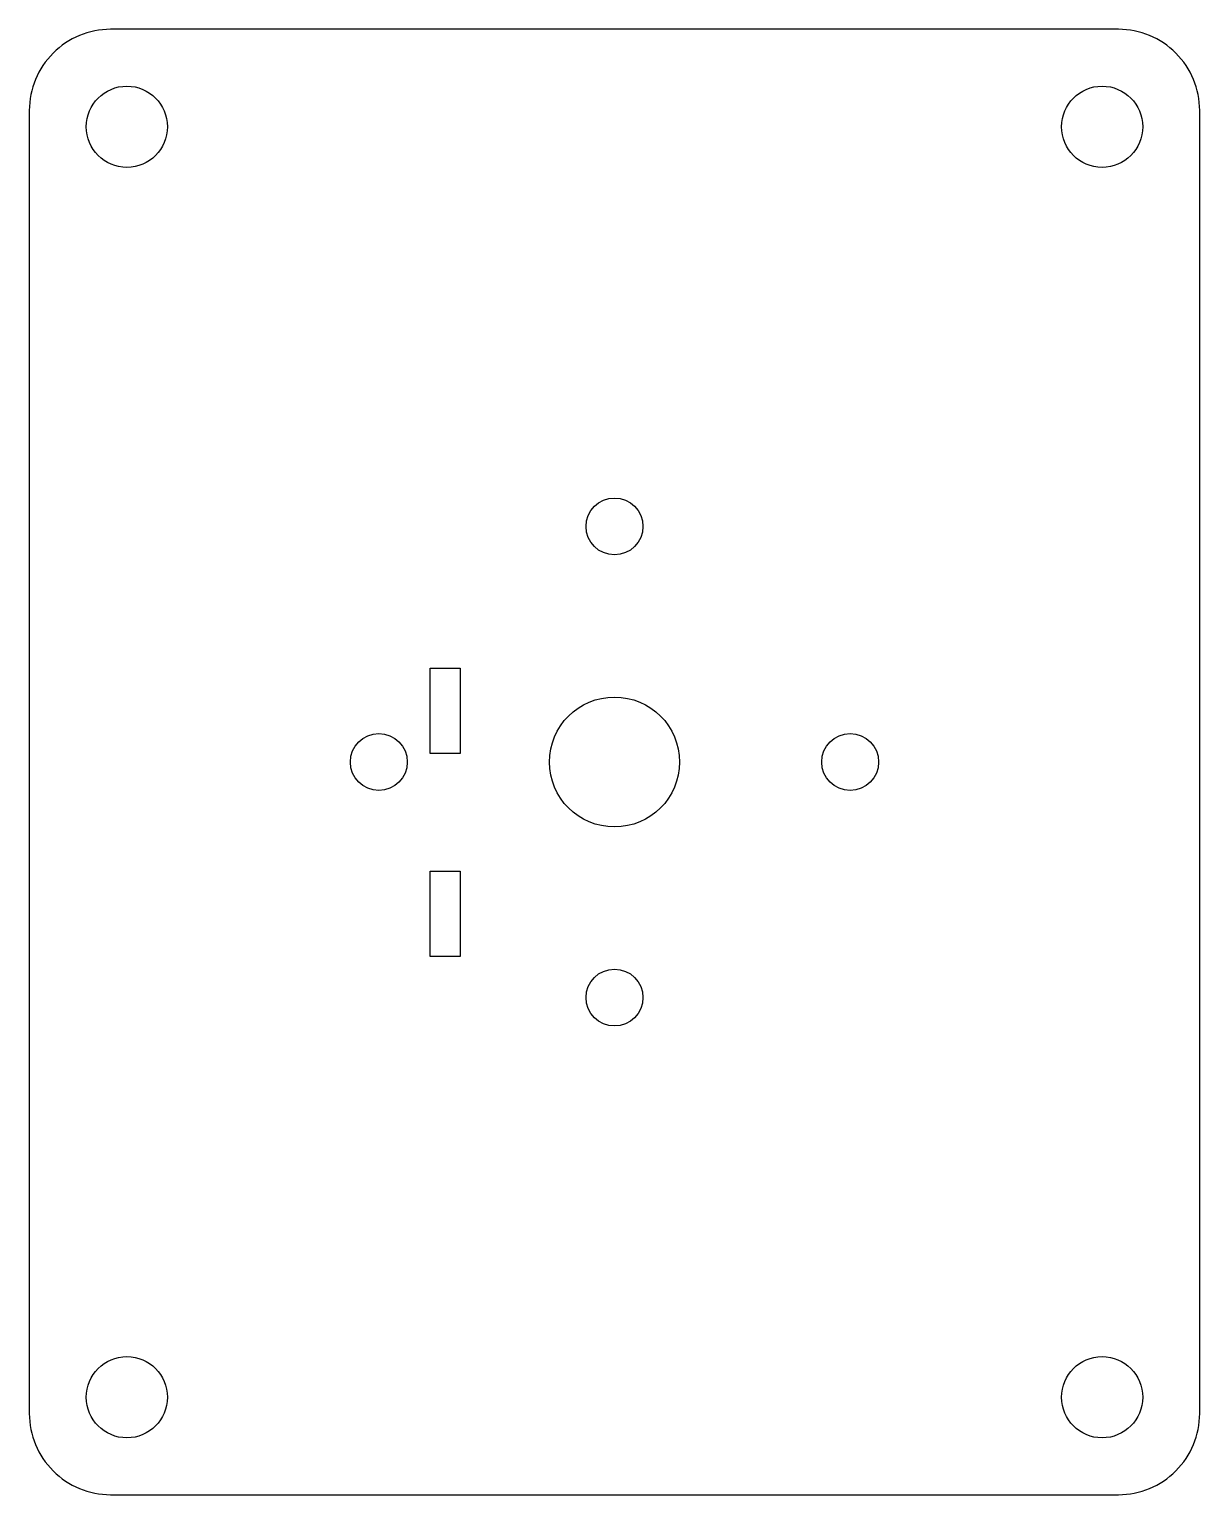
# Model space of a CAD drawing. Header units: millimetres. Extents: x -36 to 36, y -45.1 to 45.1.
import ezdxf

# ---------------------------------------------------------------- set-up
doc = ezdxf.new("R2010")
doc.units = ezdxf.units.MM

msp = doc.modelspace()

# ---------------------------------------------------------------- linework, layer by layer
msp.add_lwpolyline([(36, 40.1, 0.414214), (31, 45.1), (-31, 45.1, 0.414214), (-36, 40.1), (-36, -40.1, 0.414214), (-31, -45.1), (31, -45.1, 0.414214), (36, -40.1)], format="xyb", close=True)
for points in [[(-9.491, 5.782), (-9.491, 0.532), (-11.341, 0.532), (-11.341, 5.782)], [(-11.341, -6.718), (-9.491, -6.718), (-9.491, -11.968), (-11.341, -11.968)]]:
    msp.add_lwpolyline(points, close=True)
for centre, radius in [((-30, 39.1), 2.5), ((30, 39.1), 2.5), ((0, 14.5), 1.75), ((0, 0), 4), ((-14.5, 0), 1.75), ((14.5, 0), 1.75), ((0, -14.5), 1.75), ((-30, -39.1), 2.5), ((30, -39.1), 2.5)]:
    msp.add_circle(centre, radius)

doc.saveas('drawing.dxf')
